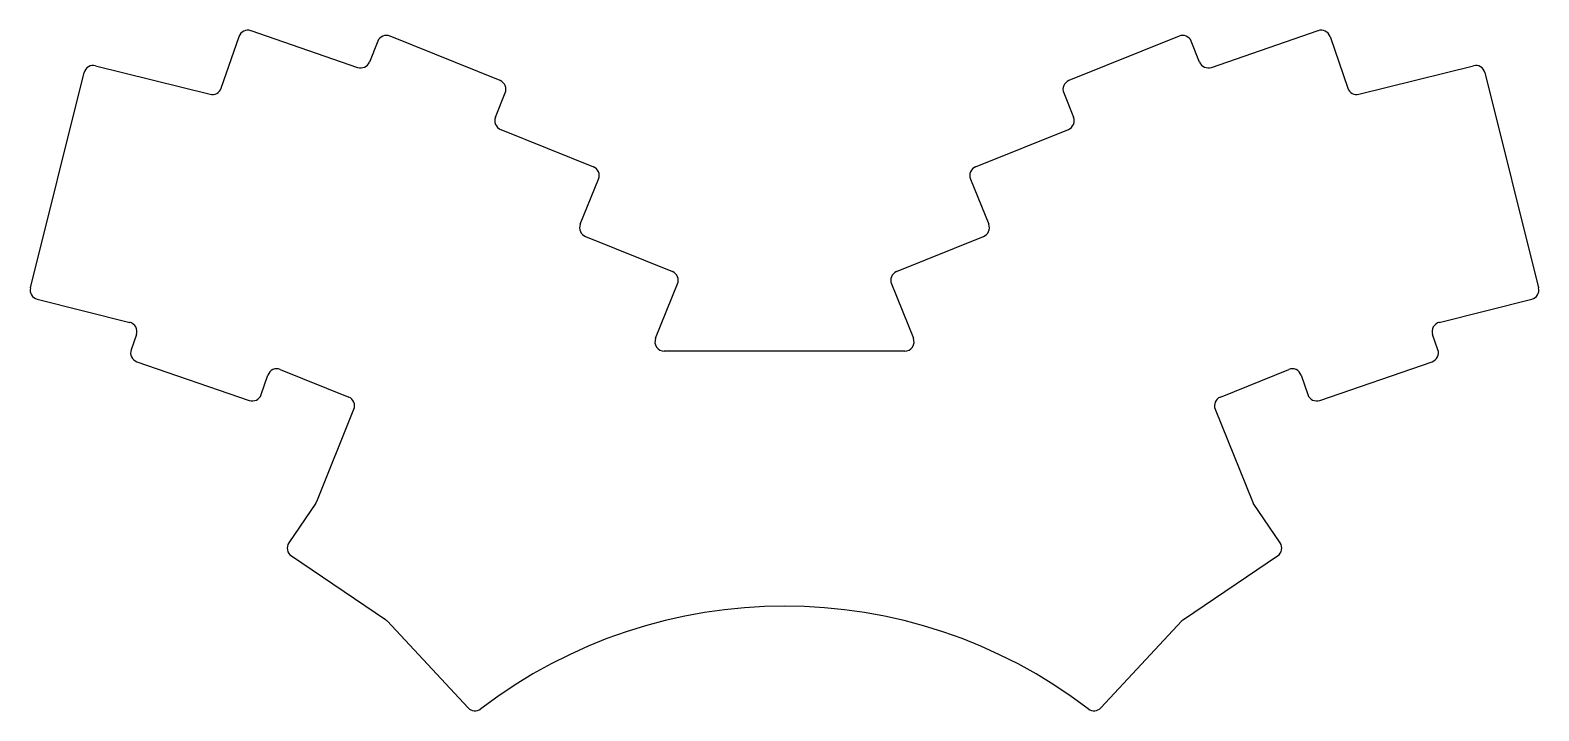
# Model space of a CAD drawing. Header units: millimetres. Extents: x 82 to 324, y -208 to -99.
import ezdxf

# ---------------------------------------------------------------- set-up
doc = ezdxf.new("R2010")
doc.units = ezdxf.units.MM

msp = doc.modelspace()

# ---------------------------------------------------------------- linework, layer by layer
at = {"linetype": 'CONTINUOUS'}
for p, q in [((112.94, -108.68), (115.79, -100.41)), ((117.69, -99.48), (134.76, -105.36)), ((137.98, -101.18), (136.64, -104.5)), ((157.55, -107.47), (139.94, -100.35)), ((266.14, -100.35), (248.52, -107.47)), ((269.44, -104.5), (268.09, -101.18)), ((271.32, -105.36), (288.38, -99.48)), ((290.29, -100.41), (293.14, -108.68)), ((82.43, -140.62), (91.02, -106.17)), ((92.84, -105.08), (111.16, -109.65)), ((294.92, -109.65), (313.24, -105.08)), ((315.06, -106.17), (323.64, -140.62)), ((156.81, -113.31), (158.38, -109.42)), ((247.69, -109.42), (249.27, -113.31)), ((157.64, -115.27), (172.47, -121.26)), ((233.6, -121.26), (248.44, -115.27)), ((170.38, -130.44), (173.3, -123.21)), ((232.77, -123.21), (235.7, -130.44)), ((171.21, -132.4), (185.11, -138.02)), ((220.96, -138.02), (234.87, -132.4)), ((182.42, -148.68), (185.94, -139.97)), ((220.13, -139.97), (223.65, -148.68)), ((83.52, -142.44), (98.32, -146.13)), ((307.75, -146.13), (322.55, -142.44)), ((99.38, -148.07), (98.53, -150.53)), ((307.54, -150.53), (306.7, -148.07)), ((222.26, -150.74), (183.81, -150.74)), ((99.46, -152.43), (117.42, -158.62)), ((122.39, -153.66), (133.33, -158.08)), ((272.75, -158.08), (283.69, -153.66)), ((288.65, -158.62), (306.61, -152.43)), ((119.33, -157.69), (120.41, -154.56)), ((285.67, -154.56), (286.74, -157.69)), ((128.21, -174.76), (134.16, -160.03)), ((271.92, -160.03), (277.87, -174.76)), ((128.06, -175.04), (123.76, -181.41)), ((282.31, -181.41), (278.02, -175.04)), ((124.17, -183.49), (139.2, -193.63)), ((266.87, -193.63), (281.91, -183.49)), ((139.46, -193.85), (152.45, -207.78)), ((253.63, -207.78), (266.61, -193.85))]:
    msp.add_line(p, q, dxfattribs=at)
for centre, radius, start, end in [((117.2, -100.9), 1.5, 71, 161), ((139.37, -101.74), 1.5, 68, 158), ((266.7, -101.74), 1.5, 22, 112), ((288.87, -100.9), 1.5, 19, 109), ((92.47, -106.54), 1.5, 76, 166), ((135.25, -103.94), 1.5, 251, 338), ((270.83, -103.94), 1.5, 202, 289), ((313.6, -106.54), 1.5, 14, 104), ((156.99, -108.86), 1.5, 338, 68), ((249.08, -108.86), 1.5, 112, 202), ((111.52, -108.19), 1.5, 256, 341), ((294.55, -108.19), 1.5, 199, 284), ((158.2, -113.88), 1.5, 158, 248), ((247.88, -113.88), 1.5, 292, 22), ((171.91, -122.65), 1.5, 338, 68), ((234.17, -122.65), 1.5, 112, 202), ((171.77, -131.01), 1.5, 158, 248), ((234.31, -131.01), 1.5, 292, 22), ((184.55, -139.41), 1.5, 338, 68), ((221.52, -139.41), 1.5, 112, 202), ((83.89, -140.98), 1.5, 166, 256), ((322.19, -140.98), 1.5, 284, 14), ((97.96, -147.58), 1.5, 341, 76), ((308.12, -147.58), 1.5, 104, 199), ((183.81, -149.24), 1.5, 158, 270), ((222.26, -149.24), 1.5, 270, 22), ((99.95, -151.01), 1.5, 161, 251), ((306.13, -151.01), 1.5, 289, 19), ((121.83, -155.05), 1.5, 68, 161), ((284.25, -155.05), 1.5, 19, 112), ((117.91, -157.2), 1.5, 251, 341), ((132.77, -159.47), 1.5, 338, 68), ((273.31, -159.47), 1.5, 112, 202), ((288.16, -157.2), 1.5, 199, 289), ((126.82, -174.2), 1.5, 326, 338), ((279.26, -174.2), 1.5, 202, 214), ((125, -182.25), 1.5, 146, 236), ((281.07, -182.25), 1.5, 304, 34), ((203.04, -271.51), 80, 52.6069, 127.3931), ((138.36, -194.88), 1.5, 43, 56), ((267.71, -194.88), 1.5, 124, 137), ((153.54, -206.76), 1.5, 223, 307.3931), ((252.53, -206.76), 1.5, 232.6069, 317)]:
    msp.add_arc(centre, radius, start, end, dxfattribs=at)

doc.saveas('drawing.dxf')
